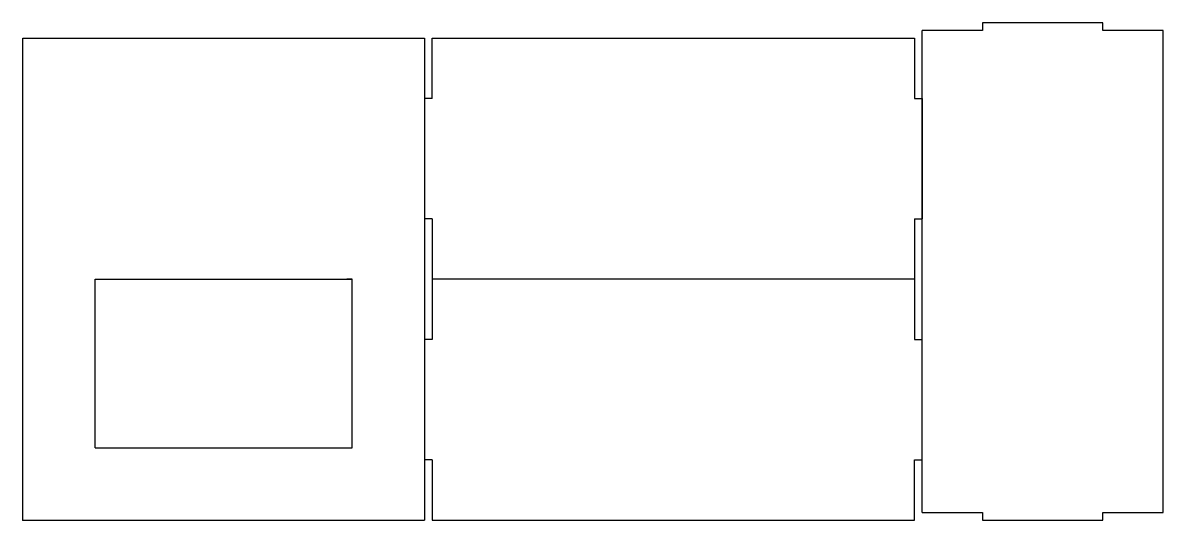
# Model space of a CAD drawing. Header units: millimetres. Extents: x 0 to 473, y 0 to 206.
import ezdxf

# ---------------------------------------------------------------- set-up
doc = ezdxf.new("R2010")
doc.units = ezdxf.units.MM
doc.header["$MEASUREMENT"] = 0
doc.layers.add('partes em falta v3_Sketch1', color=7, linetype='Continuous')
doc.layers.add('partes em falta v3_Sketch2', color=7, linetype='Continuous')

msp = doc.modelspace()

# ---------------------------------------------------------------- linework, layer by layer
at = {"layer": 'partes em falta v3_Sketch1'}
for p, q in [((398, 206.4), (398, 203.2)), ((448, 206.4), (398, 206.4)), ((448, 203.2), (448, 206.4)), ((0, 200), (166.6, 200)), ((0, 0), (0, 200)), ((166.6, 200), (166.6, 0)), ((169.8, 200), (369.8, 200)), ((169.8, 175), (169.8, 200)), ((369.8, 200), (369.8, 175)), ((398, 203.2), (373, 203.2)), ((373, 3.2), (373, 203.2)), ((473, 203.2), (448, 203.2)), ((473, 3.2), (473, 203.2)), ((169.8, 175), (166.6, 175)), ((369.8, 175), (373, 175)), ((373, 175), (373, 125)), ((169.8, 125), (166.6, 125)), ((169.8, 125), (169.8, 100)), ((369.8, 125), (373, 125)), ((369.8, 125), (369.8, 100)), ((30, 30), (30, 100)), ((30, 100), (136.6, 100)), ((136.6, 100), (134.38, 100)), ((136.6, 30), (136.6, 100)), ((369.8, 100), (169.8, 100)), ((169.8, 100), (169.8, 75)), ((369.8, 100), (369.8, 75)), ((169.8, 75), (166.6, 75)), ((369.8, 75), (373, 75)), ((373, 25), (373, 75)), ((30, 30), (136.6, 30)), ((169.8, 25), (166.6, 25)), ((169.8, 25), (169.8, 0)), ((369.8, 0), (369.8, 25)), ((369.8, 25), (373, 25)), ((0, 0), (166.6, 0)), ((169.8, 0), (369.8, 0)), ((373, 3.2), (398, 3.2)), ((398, 3.2), (398, 0)), ((398, 0), (448, 0)), ((448, 0), (448, 3.2)), ((448, 3.2), (473, 3.2))]:
    msp.add_line(p, q, dxfattribs=at)
msp.add_point((0, 0), dxfattribs=at)
at = {"layer": 'partes em falta v3_Sketch2'}
msp.add_point((0, 0), dxfattribs=at)

doc.saveas('drawing.dxf')
